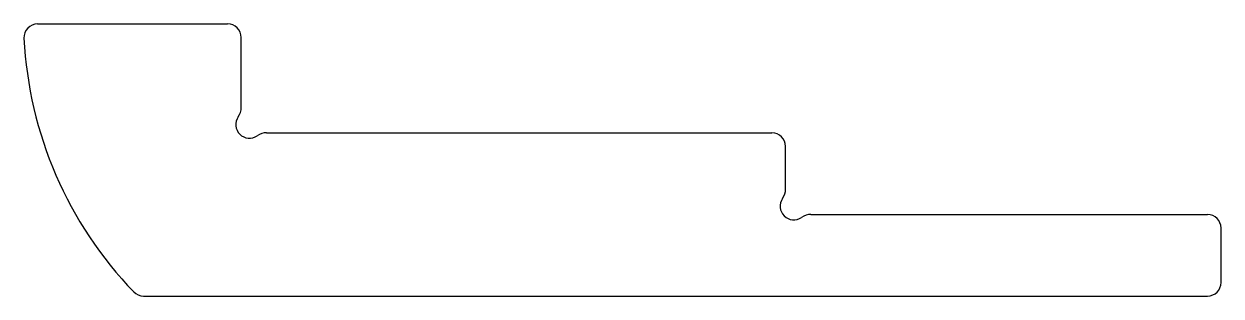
# Model space of a CAD drawing. Extents: x 1645.6 to 1667.6, y 1901.2 to 1906.2.
import ezdxf

# ---------------------------------------------------------------- set-up
doc = ezdxf.new("R2010")
doc.units = 0
doc.layers.get('0').update_dxf_attribs({"linetype": 'CONTINUOUS'})

msp = doc.modelspace()

# ---------------------------------------------------------------- linework, layer by layer
for p, q in [((1645.839, 1906.225), (1649.331, 1906.225)), ((1649.581, 1904.691), (1649.581, 1905.975)), ((1650.047, 1904.225), (1659.331, 1904.225)), ((1659.581, 1903.191), (1659.581, 1903.975)), ((1660.047, 1902.725), (1667.331, 1902.725)), ((1667.581, 1901.475), (1667.581, 1902.475)), ((1647.786, 1901.225), (1667.331, 1901.225))]:
    msp.add_line(p, q)
for centre, radius, start, end in [((1645.839, 1905.975), 0.25, 90, 182.8962), ((1649.331, 1905.975), 0.25, 0, 90), ((1652.83, 1906.328), 7.25, 182.8962, 223.8986), ((1649.731, 1904.375), 0.25, 144.9032, 305.0968), ((1649.281, 1904.691), 0.3, 324.9032, 0), ((1650.047, 1903.925), 0.3, 90, 125.0968), ((1659.331, 1903.975), 0.25, 0, 90), ((1659.281, 1903.191), 0.3, 324.9032, 0), ((1659.731, 1902.875), 0.25, 144.9032, 305.0968), ((1660.047, 1902.425), 0.3, 90, 125.0968), ((1667.331, 1902.475), 0.25, 0, 90), ((1667.331, 1901.475), 0.25, 270, 0), ((1647.786, 1901.475), 0.25, 223.8986, 270)]:
    msp.add_arc(centre, radius, start, end)

doc.saveas('drawing.dxf')
